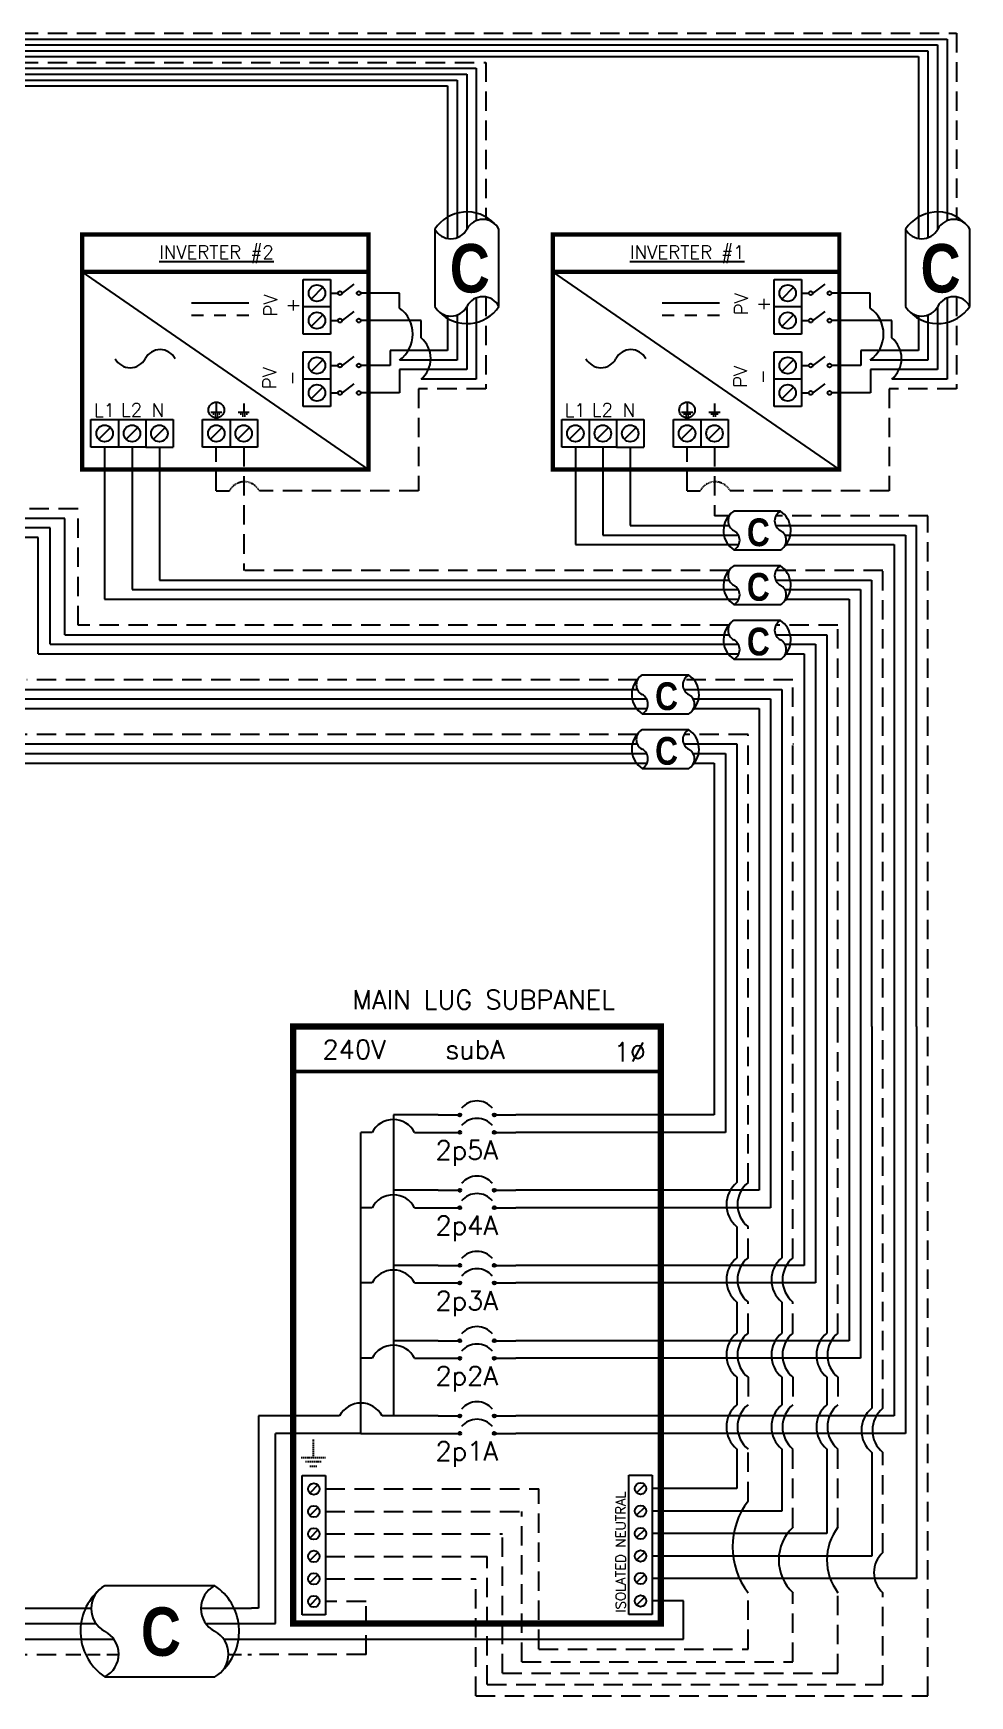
# Model space of a CAD drawing. Header units: feet. Extents: x 9848 to 10656, y 16038 to 16580.
# Drawn here: x 10474.3 to 10655.5, y 16238.1 to 16559.8 of the extents above; entities that cross this region are included whole.
import ezdxf

# ---------------------------------------------------------------- set-up
doc = ezdxf.new("R2010")
doc.units = ezdxf.units.FT
doc.header["$MEASUREMENT"] = 0
doc.linetypes.add('HIDDEN', pattern=[0.375, 0.25, -0.125])
for name, color, linetype in [('ONE LINE BLOCKS', 7, 'Continuous'), ('TABLES', 7, 'Continuous'), ('TEXT', 7, 'Continuous'), ('Z - TITLEBLOCK TXT', 7, 'Continuous')]:
    doc.layers.add(name, color=color, linetype=linetype)
doc.styles.add('ONE LINE TXT', font='techb___.ttf')
doc.styles.get("Standard").update_dxf_attribs({"font": 'simplex.shx'})

# ---------------------------------------------------------------- blocks, each defined once
blk = doc.blocks.new('5inverterSub')
at = {"layer": 'ONE LINE BLOCKS', "linetype": 'Continuous'}
h = blk.add_hatch(color=1, dxfattribs=at)
h.dxf.hatch_style = 1
edge = h.paths.add_edge_path()
edge.add_arc((40.28, 104.41), 0.291, 0, 360)
h = blk.add_hatch(color=1, dxfattribs=at)
h.dxf.hatch_style = 1
edge = h.paths.add_edge_path()
edge.add_arc((46.96, 104.41), 0.291, 0, 360)
h = blk.add_hatch(color=1, dxfattribs=at)
h.dxf.hatch_style = 1
edge = h.paths.add_edge_path()
edge.add_arc((40.28, 101.03), 0.291, 0, 360)
h = blk.add_hatch(color=1, dxfattribs=at)
h.dxf.hatch_style = 1
edge = h.paths.add_edge_path()
edge.add_arc((46.96, 101.03), 0.291, 0, 360)
h = blk.add_hatch(color=1, dxfattribs=at)
h.dxf.hatch_style = 1
edge = h.paths.add_edge_path()
edge.add_arc((40.28, 89.85), 0.291, 0, 360)
h = blk.add_hatch(color=1, dxfattribs=at)
h.dxf.hatch_style = 1
edge = h.paths.add_edge_path()
edge.add_arc((46.96, 89.85), 0.291, 0, 360)
h = blk.add_hatch(color=1, dxfattribs=at)
h.dxf.hatch_style = 1
edge = h.paths.add_edge_path()
edge.add_arc((40.28, 86.47), 0.291, 0, 360)
h = blk.add_hatch(color=1, dxfattribs=at)
h.dxf.hatch_style = 1
edge = h.paths.add_edge_path()
edge.add_arc((46.96, 86.47), 0.291, 0, 360)
h = blk.add_hatch(color=1, dxfattribs=at)
h.dxf.hatch_style = 1
edge = h.paths.add_edge_path()
edge.add_arc((40.28, 75.29), 0.291, 0, 360)
h = blk.add_hatch(color=1, dxfattribs=at)
h.dxf.hatch_style = 1
edge = h.paths.add_edge_path()
edge.add_arc((46.96, 75.29), 0.291, 0, 360)
h = blk.add_hatch(color=1, dxfattribs=at)
h.dxf.hatch_style = 1
edge = h.paths.add_edge_path()
edge.add_arc((40.28, 71.91), 0.291, 0, 360)
h = blk.add_hatch(color=1, dxfattribs=at)
h.dxf.hatch_style = 1
edge = h.paths.add_edge_path()
edge.add_arc((46.96, 71.91), 0.291, 0, 360)
h = blk.add_hatch(color=1, dxfattribs=at)
h.dxf.hatch_style = 1
edge = h.paths.add_edge_path()
edge.add_arc((40.28, 60.73), 0.291, 0, 360)
h = blk.add_hatch(color=1, dxfattribs=at)
h.dxf.hatch_style = 1
edge = h.paths.add_edge_path()
edge.add_arc((46.96, 60.73), 0.291, 0, 360)
h = blk.add_hatch(color=1, dxfattribs=at)
h.dxf.hatch_style = 1
edge = h.paths.add_edge_path()
edge.add_arc((40.28, 57.35), 0.291, 0, 360)
h = blk.add_hatch(color=1, dxfattribs=at)
h.dxf.hatch_style = 1
edge = h.paths.add_edge_path()
edge.add_arc((46.96, 57.35), 0.291, 0, 360)
h = blk.add_hatch(color=1, dxfattribs=at)
h.dxf.hatch_style = 1
edge = h.paths.add_edge_path()
edge.add_arc((40.28, 46.17), 0.291, 0, 360)
h = blk.add_hatch(color=1, dxfattribs=at)
h.dxf.hatch_style = 1
edge = h.paths.add_edge_path()
edge.add_arc((46.96, 46.17), 0.291, 0, 360)
h = blk.add_hatch(color=1, dxfattribs=at)
h.dxf.hatch_style = 1
edge = h.paths.add_edge_path()
edge.add_arc((40.28, 42.79), 0.291, 0, 360)
h = blk.add_hatch(color=1, dxfattribs=at)
h.dxf.hatch_style = 1
edge = h.paths.add_edge_path()
edge.add_arc((46.96, 42.79), 0.291, 0, 360)
at = {"color": 7, "linetype": 'Continuous'}
for p, q in [((89.54, 121.54), (89.54, 104.41)), ((98.24, 121.54), (98.24, 89.85)), ((106.94, 121.54), (106.94, 75.29)), ((115.64, 121.54), (115.64, 60.73)), ((124.34, 121.54), (124.34, 46.17)), ((36.09, 104.41), (27.43, 104.41)), ((27.43, 104.41), (27.43, 89.85)), ((89.54, 104.41), (51.15, 104.41)), ((36.09, 89.85), (27.43, 89.85)), ((27.43, 89.85), (27.43, 75.29)), ((98.24, 89.85), (51.15, 89.85)), ((36.09, 75.29), (27.43, 75.29)), ((27.43, 75.29), (27.43, 60.73)), ((106.94, 75.29), (51.15, 75.29)), ((36.09, 60.73), (27.43, 60.73)), ((27.43, 60.73), (27.43, 46.17)), ((115.64, 60.73), (51.15, 60.73)), ((17.02, 46.17), (1.34, 46.17)), ((1.34, 46.17), (1.34, 9)), ((36.09, 46.17), (25.26, 46.17)), ((124.34, 46.17), (51.15, 46.17)), ((1.34, 9), (0, 9))]:
    blk.add_line(p, q, dxfattribs=at)
at = {"color": 10, "linetype": 'Continuous'}
for p, q in [((91.71, 121.54), (91.71, 101.03)), ((100.41, 121.54), (100.41, 86.47)), ((109.11, 121.54), (109.11, 71.91)), ((117.81, 121.54), (117.81, 57.35)), ((126.51, 121.54), (126.51, 42.79)), ((21.14, 86.47), (21.14, 101.03)), ((23.31, 101.03), (21.14, 101.03)), ((31.55, 101.03), (36.09, 101.03)), ((91.71, 101.03), (51.15, 101.03)), ((21.14, 71.91), (21.14, 86.47)), ((23.31, 86.47), (21.14, 86.47)), ((31.55, 86.47), (36.09, 86.47)), ((100.41, 86.47), (51.15, 86.47)), ((21.14, 57.35), (21.14, 71.91)), ((23.31, 71.91), (21.14, 71.91)), ((31.55, 71.91), (36.09, 71.91)), ((109.11, 71.91), (51.15, 71.91)), ((21.14, 42.79), (21.14, 57.35)), ((23.31, 57.35), (21.14, 57.35)), ((31.55, 57.35), (36.09, 57.35)), ((117.81, 57.35), (51.15, 57.35)), ((21.14, 42.79), (4.63, 42.79)), ((4.63, 6), (4.63, 42.79)), ((21.14, 42.79), (36.09, 42.79)), ((126.51, 42.79), (51.15, 42.79)), ((0, 6), (4.63, 6))]:
    blk.add_line(p, q, dxfattribs=at)
at = {"color": 253, "linetype": 'Continuous'}
for p, q in [((93.89, 121.54), (93.89, 91.34)), ((102.59, 121.54), (102.59, 76.78)), ((111.29, 121.54), (111.29, 62.22)), ((119.99, 121.54), (119.99, 47.66)), ((128.69, 121.54), (128.69, 14.71)), ((93.89, 82.78), (93.89, 76.78)), ((93.89, 68.22), (93.89, 62.22)), ((102.59, 68.22), (102.59, 62.22)), ((93.89, 53.66), (93.89, 48.33)), ((102.59, 53.66), (102.59, 48.33)), ((111.29, 53.66), (111.29, 48.33)), ((93.89, 39.78), (93.89, 32.11)), ((102.59, 39.78), (102.59, 27.76)), ((111.29, 39.78), (111.29, 23.41)), ((119.99, 39.1), (119.99, 19.06)), ((93.89, 32.11), (77.54, 32.11)), ((102.59, 27.76), (77.54, 27.76)), ((111.29, 23.41), (77.54, 23.41)), ((119.99, 19.06), (77.54, 19.06)), ((128.69, 14.71), (77.54, 14.71)), ((83.55, 10.36), (77.54, 10.36)), ((83.55, 3), (83.55, 10.36)), ((0, 3), (83.55, 3))]:
    blk.add_line(p, q, dxfattribs=at)
at = {"color": 10, "linetype": 'Continuous'}
for centre in [(27.43, 98.87), (27.43, 84.31), (27.43, 69.75), (27.43, 55.19)]:
    blk.add_arc(centre, 4.65, 27.6639, 152.3361, dxfattribs=at)
at = {"color": 253, "linetype": 'Continuous'}
for centre in [(97.46, 87.06), (97.46, 72.5), (106.16, 72.5), (97.46, 57.94), (106.16, 57.94), (114.87, 57.94), (97.46, 44.05), (106.16, 44.05), (114.87, 44.05), (123.57, 43.38)]:
    blk.add_arc(centre, 5.58, 129.9215, 230.0785, dxfattribs=at)
at = {"color": 7, "linetype": 'Continuous'}
blk.add_arc((21.14, 44.01), 4.65, 27.6639, 152.3361, dxfattribs=at)
at = {"layer": 'ONE LINE BLOCKS', "lineweight": 50}
blk.add_line((8.04, 112.83), (79.2, 112.83), dxfattribs=at)
at = {"layer": 'ONE LINE BLOCKS', "lineweight": 50, "const_width": 1.19}
blk.add_lwpolyline([(8.04, 6.01), (8.04, 121.54), (79.2, 121.54), (79.2, 6.01)], close=True, dxfattribs=at)
at = {"layer": 'TEXT', "color": 92, "linetype": 'HIDDEN', "ltscale": 15}
for p, q in [((96.06, 91.34), (96.06, 121.54)), ((104.76, 76.78), (104.76, 121.54)), ((113.46, 62.22), (113.46, 121.54)), ((122.16, 47.66), (122.16, 121.54)), ((130.86, -7.98), (130.86, 121.54)), ((96.06, 76.78), (96.06, 82.78)), ((96.06, 62.22), (96.06, 68.22)), ((104.76, 62.22), (104.76, 68.22)), ((96.06, 53.66), (96.06, 48.33)), ((104.76, 53.66), (104.76, 48.33)), ((113.46, 53.66), (113.46, 48.33)), ((96.06, 29.7), (96.06, 39.78)), ((104.76, 24.66), (104.76, 39.78)), ((113.46, 24.66), (113.46, 39.78)), ((122.16, 19.74), (122.16, 39.1)), ((14.31, 32.04), (55.57, 32.04)), ((55.57, 1.07), (55.57, 32.04)), ((14.31, 27.69), (52.3, 27.69)), ((52.3, -1.41), (52.3, 27.69)), ((14.31, 23.34), (48.52, 23.34)), ((48.52, -3.61), (48.52, 23.34)), ((14.31, 18.99), (45.6, 18.99)), ((45.6, -5.79), (45.6, 18.99)), ((14.31, 14.64), (43.39, 14.64)), ((43.39, -7.98), (43.39, 14.64)), ((22.14, 10.28), (14.31, 10.28)), ((22.14, 0), (22.14, 10.28)), ((96.06, 1.07), (96.06, 11.97)), ((104.76, -1.41), (104.76, 11.97)), ((113.46, -3.61), (113.46, 11.97)), ((122.16, -5.79), (122.16, 11.97)), ((22.14, 0), (0, 0)), ((55.57, 1.07), (96.06, 1.07)), ((52.3, -1.41), (104.76, -1.41)), ((45.6, -5.79), (122.16, -5.79)), ((48.52, -3.61), (113.46, -3.61)), ((43.39, -7.98), (130.86, -7.98))]:
    blk.add_line(p, q, dxfattribs=at)
at = {"layer": 'TEXT', "color": 92, "linetype": 'HIDDEN', "flags": 128}
for points in [[(11.94, 41.63), (11.94, 38.13)], [(9.6, 38.13), (14.28, 38.13)], [(13.47, 37.26), (10.41, 37.26)], [(12.65, 36.39), (11.22, 36.39)]]:
    blk.add_lwpolyline(points, dxfattribs=at)
at = {"layer": 'TEXT', "color": 92, "linetype": 'Continuous', "ltscale": 4}
for centre, radius, start, end in [((99.53, 87.06), 5.51, 129.059, 230.941), ((99.53, 72.5), 5.51, 129.059, 230.941), ((108.23, 72.5), 5.51, 129.059, 230.941), ((99.53, 57.94), 5.51, 129.059, 230.941), ((108.23, 57.94), 5.51, 129.059, 230.941), ((116.93, 57.94), 5.51, 129.059, 230.941), ((99.53, 44.05), 5.51, 129.059, 230.941), ((108.23, 44.05), 5.51, 129.059, 230.941), ((116.93, 44.05), 5.51, 129.059, 230.941), ((125.63, 43.38), 5.51, 129.059, 230.941), ((107.74, 20.83), 14.66, 142.7873, 217.2127), ((110.66, 18.31), 8.66, 132.8846, 227.1154), ((121.72, 18.31), 10.41, 142.4478, 217.5522), ((125.61, 15.85), 5.2, 131.5882, 228.4118)]:
    blk.add_arc(centre, radius, start, end, dxfattribs=at)
at = {"layer": 'Z - TITLEBLOCK TXT', "color": 1, "linetype": 'Continuous'}
for p, q in [((9.77, 7.69), (9.77, 34.63)), ((9.77, 34.63), (14.31, 34.63)), ((14.31, 34.63), (14.31, 7.69)), ((73, 7.76), (73, 34.71)), ((73, 34.71), (77.54, 34.71)), ((77.54, 34.71), (77.54, 7.76)), ((14.31, 7.69), (9.77, 7.69)), ((77.54, 7.76), (73, 7.76))]:
    blk.add_line(p, q, dxfattribs=at)
at = {"layer": 'Z - TITLEBLOCK TXT', "color": 4, "linetype": 'Continuous'}
for p, q in [((12.83, 32.82), (11.25, 31.25)), ((76.06, 32.9), (74.49, 31.32)), ((12.83, 28.47), (11.25, 26.9)), ((76.06, 28.54), (74.49, 26.97)), ((12.83, 24.12), (11.25, 22.55)), ((76.06, 24.19), (74.49, 22.62)), ((12.83, 19.77), (11.25, 18.2)), ((76.06, 19.84), (74.49, 18.27)), ((12.83, 15.42), (11.25, 13.85)), ((76.06, 15.49), (74.49, 13.92)), ((12.83, 11.07), (11.25, 9.5)), ((76.06, 11.14), (74.49, 9.57))]:
    blk.add_line(p, q, dxfattribs=at)
at = {"layer": 'Z - TITLEBLOCK TXT', "color": 1, "linetype": 'Continuous', "flags": 128}
for points in [[(36.09, 104.41), (40.28, 104.41)], [(36.09, 104.41), (40.28, 104.41)], [(46.96, 104.41), (51.15, 104.41)], [(36.09, 101.03), (40.28, 101.03)], [(36.09, 101.03), (40.28, 101.03)], [(46.96, 101.03), (51.15, 101.03)], [(36.09, 89.85), (40.28, 89.85)], [(36.09, 89.85), (40.28, 89.85)], [(46.96, 89.85), (51.15, 89.85)], [(36.09, 86.47), (40.28, 86.47)], [(36.09, 86.47), (40.28, 86.47)], [(46.96, 86.47), (51.15, 86.47)], [(36.09, 75.29), (40.28, 75.29)], [(36.09, 75.29), (40.28, 75.29)], [(46.96, 75.29), (51.15, 75.29)], [(36.09, 71.91), (40.28, 71.91)], [(36.09, 71.91), (40.28, 71.91)], [(46.96, 71.91), (51.15, 71.91)], [(36.09, 60.73), (40.28, 60.73)], [(36.09, 60.73), (40.28, 60.73)], [(46.96, 60.73), (51.15, 60.73)], [(36.09, 57.35), (40.28, 57.35)], [(36.09, 57.35), (40.28, 57.35)], [(46.96, 57.35), (51.15, 57.35)], [(36.09, 46.17), (40.28, 46.17)], [(36.09, 46.17), (40.28, 46.17)], [(46.96, 46.17), (51.15, 46.17)], [(36.09, 42.79), (40.28, 42.79)], [(36.09, 42.79), (40.28, 42.79)], [(46.96, 42.79), (51.15, 42.79)]]:
    blk.add_lwpolyline(points, dxfattribs=at)
at = {"layer": 'Z - TITLEBLOCK TXT', "color": 1, "linetype": 'Continuous'}
for centre in [(40.28, 104.41), (46.96, 104.41), (40.28, 101.03), (46.96, 101.03), (40.28, 89.85), (46.96, 89.85), (40.28, 86.47), (46.96, 86.47), (40.28, 75.29), (46.96, 75.29), (40.28, 71.91), (46.96, 71.91), (40.28, 60.73), (46.96, 60.73), (40.28, 57.35), (46.96, 57.35), (40.28, 46.17), (46.96, 46.17), (40.28, 42.79), (46.96, 42.79)]:
    blk.add_circle(centre, 0.291, dxfattribs=at)
at = {"layer": 'Z - TITLEBLOCK TXT', "color": 4, "linetype": 'Continuous'}
for centre in [(12.04, 32.04), (75.27, 32.11), (12.04, 27.69), (75.27, 27.76), (12.04, 23.34), (75.27, 23.41), (12.04, 18.99), (75.27, 19.06), (12.04, 14.64), (75.27, 14.71), (12.04, 10.28), (75.27, 10.36)]:
    blk.add_circle(centre, 1.11, dxfattribs=at)
at = {"layer": 'Z - TITLEBLOCK TXT', "color": 1, "linetype": 'Continuous'}
for centre in [(43.62, 103.21), (43.62, 99.83), (43.62, 88.65), (43.62, 85.27), (43.62, 74.09), (43.62, 70.71), (43.62, 59.53), (43.62, 56.15), (43.62, 44.97), (43.62, 41.59)]:
    blk.add_arc(centre, 3.93, 40.3392, 139.6608, dxfattribs=at)
at = {"layer": 'TABLES', "color": 1, "linetype": 'Continuous'}
for s, p in [('2p5A', (35.59, 95.79)), ('2p4A', (35.59, 81.23)), ('2p3A', (35.59, 66.67)), ('2p2A', (35.59, 52.11)), ('2p1A', (35.59, 37.55))]:
    blk.add_text(s, height=3.658, dxfattribs=at).set_placement(p)
at = {"layer": 'TABLES', "color": 4, "linetype": 'Continuous'}
blk.add_text('ISOLATED NEUTRAL', height=1.8743, rotation=90, dxfattribs=at).set_placement((72.35, 8.12))
at = {"layer": 'TEXT', "color": 1, "attachment_point": 5}
for s, width, gutter_width, insert, char_height in [('MAIN LUG SUBPANEL ', 62.3984, 7.17, (44.9, 126.71), 3.6576), ('240V', 0.1481, 0.75, (19.83, 117.09), 3.658), ('subA', 0.1481, 0.75, (43.21, 117.09), 3.658), ('1∅', 0.1481, 0.75, (73.19, 116.58), 3.658)]:
    blk.add_mtext_dynamic_manual_height_columns(s, width=width, gutter_width=gutter_width, heights=[0], dxfattribs=dict(at, insert=insert, char_height=char_height))
blk = doc.blocks.new('*U13')
at = {"color": 7, "linetype": 'Continuous'}
for p, q in [((-7.14, 13.31), (-28.39, 13.31)), ((-28.39, -4.31), (-7.14, -4.31))]:
    blk.add_line(p, q, dxfattribs=at)
at = {"color": 7}
for p, q in [((-35.53, 9), (-31.05, 9)), ((-9.81, 9), (0, 9))]:
    blk.add_line(p, q, dxfattribs=at)
at = {"color": 10}
for p, q in [((-35.53, 6), (-30.11, 6)), ((-8.87, 6), (0, 6))]:
    blk.add_line(p, q, dxfattribs=at)
at = {"color": 253}
for p, q in [((-35.53, 3), (-26.66, 3)), ((-5.41, 3), (0, 3))]:
    blk.add_line(p, q, dxfattribs=at)
at = {"color": 92, "linetype": 'HIDDEN', "ltscale": 10}
for p, q in [((-4.48, 0), (0, 0)), ((-35.53, 0), (-25.72, 0))]:
    blk.add_line(p, q, dxfattribs=at)
at = {"linetype": 'Continuous'}
for centre, start, end in [((-26.08, 8.91), 117.6639, 242.3361), ((-4.83, 8.91), 117.6639, 242.3361), ((-30.7, 0.09), 297.6639, 62.3361), ((-9.45, 0.09), 297.6639, 62.3361)]:
    blk.add_arc(centre, 4.98, start, end, dxfattribs=at)
at = {"color": 7, "linetype": 'Continuous'}
for centre, start, end in [((-12.99, 4.5), 313.9732, 56.4265), ((-22.54, 4.5), 133.9732, 236.4265)]:
    blk.add_arc(centre, 10.58, start, end, dxfattribs=at)
blk = doc.blocks.new('*U29')
at = {"color": 7}
blk.add_line((-79.14, 9), (0, 9), dxfattribs=at)
at = {"color": 10}
blk.add_line((-79.14, 6), (0, 6), dxfattribs=at)
at = {"color": 253}
blk.add_line((-79.14, 3), (0, 3), dxfattribs=at)
at = {"color": 92, "linetype": 'HIDDEN', "ltscale": 15}
blk.add_line((-79.14, 0), (0, 0), dxfattribs=at)

msp = doc.modelspace()

# ---------------------------------------------------------------- linework, layer by layer
at = {"color": 92, "linetype": 'HIDDEN', "ltscale": 15}
for p, q in [((10263.36, 16559.84), (10652.97, 16559.84)), ((10652.97, 16559.84), (10652.97, 16523.77)), ((10263.36, 16554.18), (10561.87, 16554.18)), ((10561.87, 16554.18), (10561.87, 16523.77)), ((10561.87, 16508.82), (10561.87, 16491.05)), ((10652.97, 16508.82), (10652.97, 16491.05)), ((10561.87, 16491.05), (10548.85, 16491.05)), ((10548.85, 16491.05), (10548.85, 16471.28)), ((10652.97, 16491.05), (10639.95, 16491.05)), ((10639.95, 16491.05), (10639.95, 16471.28)), ((10509.73, 16471.28), (10509.73, 16479.75)), ((10515.03, 16479.75), (10515.03, 16455.87)), ((10600.83, 16471.28), (10600.83, 16479.75)), ((10606.13, 16479.75), (10606.13, 16466.45)), ((10509.73, 16471.28), (10512.26, 16471.28)), ((10548.85, 16471.28), (10518.06, 16471.28)), ((10600.83, 16471.28), (10603.36, 16471.28)), ((10639.95, 16471.28), (10609.16, 16471.28)), ((10482.97, 16467.81), (10423.93, 16467.81)), ((10482.97, 16445.3), (10482.97, 16467.81)), ((10608.99, 16466.45), (10606.13, 16466.45)), ((10647.42, 16466.45), (10618.01, 16466.45)), ((10647.42, 16367.62), (10647.42, 16466.45)), ((10608.99, 16455.87), (10515.03, 16455.87)), ((10638.72, 16455.87), (10618.01, 16455.87)), ((10638.72, 16367.62), (10638.72, 16455.87)), ((10608.99, 16445.3), (10482.97, 16445.3)), ((10630.02, 16445.3), (10618.01, 16445.3)), ((10630.02, 16367.62), (10630.02, 16445.3)), ((10591.23, 16434.72), (10473.06, 16434.72)), ((10621.32, 16434.72), (10600.25, 16434.72)), ((10621.32, 16367.62), (10621.32, 16434.72)), ((10591.23, 16424.15), (10463.34, 16424.15)), ((10612.62, 16424.15), (10600.25, 16424.15)), ((10612.62, 16367.62), (10612.62, 16424.15))]:
    msp.add_line(p, q, dxfattribs=at)
at = {"color": 7, "linetype": 'Continuous'}
for p, q in [((10263.36, 16558.71), (10651.13, 16558.71)), ((10263.36, 16556.45), (10647.44, 16556.44)), ((10647.44, 16556.44), (10647.44, 16520.28)), ((10651.13, 16558.71), (10651.13, 16523.57)), ((10263.36, 16553.05), (10560.03, 16553.05)), ((10560.03, 16553.05), (10560.03, 16523.57)), ((10263.36, 16550.79), (10556.34, 16550.79)), ((10556.34, 16550.79), (10556.34, 16520.28)), ((10552.02, 16521.94), (10552.02, 16506.99)), ((10564.43, 16506.99), (10564.43, 16521.94)), ((10643.12, 16521.94), (10643.12, 16506.99)), ((10655.53, 16506.99), (10655.53, 16521.94)), ((10539.19, 16475.41), (10483.74, 16513.68)), ((10630.29, 16475.41), (10574.84, 16513.68)), ((10545.16, 16509.54), (10537.68, 16509.54)), ((10545.16, 16506.65), (10545.16, 16509.54)), ((10560.03, 16508.61), (10560.03, 16492.89)), ((10636.26, 16509.54), (10628.78, 16509.54)), ((10636.26, 16506.65), (10636.26, 16509.54)), ((10651.13, 16508.61), (10651.13, 16492.89)), ((10515.99, 16507.62), (10504.9, 16507.62)), ((10507.22, 16505.22), (10504.9, 16505.22)), ((10511.6, 16505.22), (10509.29, 16505.22)), ((10515.99, 16505.22), (10513.67, 16505.22)), ((10556.34, 16505.33), (10556.34, 16496.58)), ((10607.09, 16507.62), (10596, 16507.62)), ((10598.32, 16505.22), (10596, 16505.22)), ((10602.7, 16505.22), (10600.39, 16505.22)), ((10607.09, 16505.22), (10604.77, 16505.22)), ((10647.44, 16505.33), (10647.44, 16496.58)), ((10549.35, 16504.24), (10537.68, 16504.24)), ((10549.35, 16500.92), (10549.35, 16504.24)), ((10640.45, 16504.24), (10628.78, 16504.24)), ((10640.45, 16500.92), (10640.45, 16504.24)), ((10556.34, 16496.58), (10545.16, 16496.58)), ((10647.44, 16496.58), (10636.26, 16496.58)), ((10560.03, 16492.89), (10549.35, 16492.89)), ((10651.13, 16492.89), (10640.45, 16492.89)), ((10488.12, 16479.75), (10488.12, 16450.32)), ((10579.22, 16479.75), (10579.22, 16460.89)), ((10618.9, 16467.34), (10609.88, 16467.34)), ((10475.28, 16462.26), (10397.02, 16462.26)), ((10475.28, 16439.74), (10475.28, 16462.26)), ((10579.22, 16460.89), (10610.84, 16460.89)), ((10609.88, 16459.86), (10618.9, 16459.86)), ((10619.86, 16460.89), (10640.89, 16460.89)), ((10640.89, 16460.89), (10640.89, 16367.62)), ((10618.9, 16456.76), (10609.88, 16456.76)), ((10488.12, 16450.32), (10610.84, 16450.32)), ((10619.86, 16450.32), (10632.19, 16450.32)), ((10632.19, 16450.32), (10632.19, 16367.62)), ((10609.88, 16449.28), (10618.9, 16449.28)), ((10618.9, 16446.19), (10609.88, 16446.19)), ((10475.28, 16439.74), (10610.84, 16439.74)), ((10609.88, 16438.71), (10618.9, 16438.71)), ((10619.86, 16439.74), (10623.49, 16439.74)), ((10623.49, 16439.74), (10623.49, 16367.62)), ((10601.14, 16435.61), (10592.12, 16435.61)), ((10465.37, 16429.17), (10593.08, 16429.17)), ((10592.12, 16428.13), (10601.14, 16428.13)), ((10602.1, 16429.17), (10614.79, 16429.17)), ((10614.79, 16429.17), (10614.79, 16367.62)), ((10601.14, 16425.04), (10592.12, 16425.04)), ((10455.65, 16418.59), (10593.08, 16418.59)), ((10602.1, 16418.59), (10606.09, 16418.59)), ((10606.09, 16418.59), (10606.09, 16367.62)), ((10592.12, 16417.56), (10601.14, 16417.56))]:
    msp.add_line(p, q, dxfattribs=at)
at = {"color": 253, "linetype": 'Continuous'}
for p, q in [((10263.36, 16557.58), (10649.28, 16557.58)), ((10649.28, 16557.58), (10649.28, 16521.87)), ((10263.36, 16555.31), (10645.59, 16555.31)), ((10645.59, 16555.31), (10645.59, 16520.12)), ((10263.36, 16551.92), (10558.18, 16551.92)), ((10263.36, 16549.65), (10554.49, 16549.65)), ((10554.49, 16549.65), (10554.49, 16520.12)), ((10558.18, 16551.92), (10558.18, 16521.87)), ((10554.49, 16505.17), (10554.49, 16498.43)), ((10558.18, 16506.91), (10558.18, 16494.74)), ((10645.59, 16505.17), (10645.59, 16498.43)), ((10649.28, 16506.91), (10649.28, 16494.74)), ((10554.49, 16498.43), (10543.35, 16498.43)), ((10543.35, 16498.43), (10543.35, 16495.54)), ((10645.59, 16498.43), (10634.45, 16498.43)), ((10634.45, 16498.43), (10634.45, 16495.54)), ((10543.35, 16495.54), (10537.68, 16495.54)), ((10634.45, 16495.54), (10628.78, 16495.54)), ((10558.18, 16494.74), (10545.19, 16494.74)), ((10545.19, 16494.74), (10545.19, 16490.24)), ((10649.28, 16494.74), (10636.29, 16494.74)), ((10636.29, 16494.74), (10636.29, 16490.24)), ((10545.19, 16490.24), (10537.68, 16490.24)), ((10636.29, 16490.24), (10628.78, 16490.24)), ((10498.72, 16479.75), (10498.72, 16454.02)), ((10589.82, 16479.75), (10589.82, 16464.6)), ((10480.41, 16465.96), (10407.62, 16465.96)), ((10480.41, 16443.45), (10480.41, 16465.96)), ((10589.82, 16464.6), (10608.94, 16464.6)), ((10617.95, 16464.6), (10645.25, 16464.6)), ((10645.25, 16367.62), (10645.25, 16464.6)), ((10498.72, 16454.02), (10608.94, 16454.02)), ((10617.95, 16454.02), (10636.54, 16454.02)), ((10636.54, 16454.02), (10636.54, 16367.62)), ((10480.41, 16443.45), (10608.94, 16443.45)), ((10617.95, 16443.45), (10627.84, 16443.45)), ((10627.84, 16443.45), (10627.84, 16367.62)), ((10470.5, 16432.87), (10591.18, 16432.87)), ((10600.2, 16432.87), (10619.14, 16432.87)), ((10619.14, 16432.87), (10619.14, 16367.62)), ((10460.78, 16422.3), (10591.18, 16422.3)), ((10600.2, 16422.3), (10610.44, 16422.3)), ((10610.44, 16422.3), (10610.44, 16367.62)), ((10621.32, 16422.3), (10621.39, 16422.3))]:
    msp.add_line(p, q, dxfattribs=at)
at = {"color": 1, "linetype": 'Continuous'}
for p, q in [((10526.55, 16501.59), (10526.55, 16512.19)), ((10526.55, 16512.19), (10531.85, 16512.19)), ((10526.55, 16501.59), (10526.55, 16512.19)), ((10531.85, 16512.19), (10531.85, 16501.59)), ((10531.85, 16512.19), (10531.85, 16506.89)), ((10536.37, 16511.27), (10534.08, 16509.56)), ((10617.65, 16501.59), (10617.65, 16512.19)), ((10617.65, 16512.19), (10622.95, 16512.19)), ((10617.65, 16501.59), (10617.65, 16512.19)), ((10622.95, 16512.19), (10622.95, 16501.59)), ((10622.95, 16512.19), (10622.95, 16506.89)), ((10627.47, 16511.27), (10625.18, 16509.56)), ((10531.85, 16509.54), (10533.28, 16509.54)), ((10622.95, 16509.54), (10624.38, 16509.54)), ((10531.85, 16506.89), (10526.55, 16506.89)), ((10536.37, 16505.97), (10534.08, 16504.25)), ((10622.95, 16506.89), (10617.65, 16506.89)), ((10627.47, 16505.97), (10625.18, 16504.25)), ((10531.85, 16501.59), (10526.55, 16501.59)), ((10531.85, 16504.24), (10533.28, 16504.24)), ((10622.95, 16501.59), (10617.65, 16501.59)), ((10622.95, 16504.24), (10624.38, 16504.24)), ((10526.55, 16487.58), (10526.55, 16498.19)), ((10526.55, 16498.19), (10531.85, 16498.19)), ((10531.85, 16498.19), (10531.85, 16492.89)), ((10617.65, 16487.58), (10617.65, 16498.19)), ((10617.65, 16498.19), (10622.95, 16498.19)), ((10622.95, 16498.19), (10622.95, 16492.89)), ((10531.85, 16495.54), (10533.28, 16495.54)), ((10536.37, 16497.27), (10534.08, 16495.55)), ((10622.95, 16495.54), (10624.38, 16495.54)), ((10627.47, 16497.27), (10625.18, 16495.55)), ((10531.85, 16492.89), (10526.55, 16492.89)), ((10531.85, 16492.89), (10531.85, 16487.58)), ((10536.37, 16491.97), (10534.08, 16490.25)), ((10622.95, 16492.89), (10617.65, 16492.89)), ((10622.95, 16492.89), (10622.95, 16487.58)), ((10627.47, 16491.97), (10625.18, 16490.25)), ((10531.85, 16490.24), (10533.28, 16490.24)), ((10622.95, 16490.24), (10624.38, 16490.24)), ((10531.85, 16487.58), (10526.55, 16487.58)), ((10622.95, 16487.58), (10617.65, 16487.58)), ((10485.47, 16485.06), (10496.07, 16485.06)), ((10485.47, 16479.75), (10485.47, 16485.06)), ((10485.47, 16485.06), (10490.77, 16485.06)), ((10490.77, 16485.06), (10490.77, 16479.75)), ((10496.07, 16485.06), (10496.07, 16479.75)), ((10496.07, 16485.06), (10501.37, 16485.06)), ((10501.37, 16485.06), (10501.37, 16479.75)), ((10507.08, 16485.06), (10517.68, 16485.06)), ((10507.08, 16479.75), (10507.08, 16485.06)), ((10507.08, 16485.06), (10512.38, 16485.06)), ((10512.38, 16485.06), (10512.38, 16479.75)), ((10517.68, 16485.06), (10517.68, 16479.75)), ((10576.57, 16485.06), (10587.17, 16485.06)), ((10576.57, 16479.75), (10576.57, 16485.06)), ((10576.57, 16485.06), (10581.87, 16485.06)), ((10581.87, 16485.06), (10581.87, 16479.75)), ((10587.17, 16485.06), (10587.17, 16479.75)), ((10587.17, 16485.06), (10592.47, 16485.06)), ((10592.47, 16485.06), (10592.47, 16479.75)), ((10598.18, 16485.06), (10608.78, 16485.06)), ((10598.18, 16479.75), (10598.18, 16485.06)), ((10598.18, 16485.06), (10603.48, 16485.06)), ((10603.48, 16485.06), (10603.48, 16479.75)), ((10608.78, 16485.06), (10608.78, 16479.75)), ((10496.07, 16479.75), (10485.47, 16479.75)), ((10496.07, 16479.75), (10501.37, 16479.75)), ((10517.68, 16479.75), (10507.08, 16479.75)), ((10587.17, 16479.75), (10576.57, 16479.75)), ((10587.17, 16479.75), (10592.47, 16479.75)), ((10608.78, 16479.75), (10598.18, 16479.75))]:
    msp.add_line(p, q, dxfattribs=at)
at = {"color": 4, "linetype": 'Continuous'}
for p, q in [((10530.33, 16510.67), (10528.07, 16508.41)), ((10621.43, 16510.67), (10619.17, 16508.41)), ((10530.33, 16505.37), (10528.07, 16503.11)), ((10621.43, 16505.37), (10619.17, 16503.11)), ((10530.33, 16496.67), (10528.07, 16494.41)), ((10621.43, 16496.67), (10619.17, 16494.41)), ((10530.33, 16491.37), (10528.07, 16489.1)), ((10621.43, 16491.37), (10619.17, 16489.1)), ((10489.25, 16483.54), (10486.99, 16481.27)), ((10494.55, 16483.54), (10492.29, 16481.27)), ((10499.85, 16483.54), (10497.59, 16481.27)), ((10510.86, 16483.54), (10508.6, 16481.27)), ((10516.16, 16483.54), (10513.9, 16481.27)), ((10580.35, 16483.54), (10578.09, 16481.27)), ((10585.65, 16483.54), (10583.39, 16481.27)), ((10590.95, 16483.54), (10588.69, 16481.27)), ((10601.96, 16483.54), (10599.7, 16481.27)), ((10607.26, 16483.54), (10605, 16481.27))]:
    msp.add_line(p, q, dxfattribs=at)
at = {"color": 10, "linetype": 'Continuous'}
for p, q in [((10493.42, 16479.75), (10493.42, 16452.17)), ((10584.52, 16479.75), (10584.52, 16462.74)), ((10477.55, 16464.11), (10402.32, 16464.11)), ((10477.55, 16441.59), (10477.55, 16464.11)), ((10584.52, 16462.74), (10610.75, 16462.74)), ((10619.77, 16462.74), (10643.07, 16462.74)), ((10643.07, 16462.74), (10643.07, 16367.62)), ((10493.42, 16452.17), (10610.75, 16452.17)), ((10619.77, 16452.17), (10634.37, 16452.17)), ((10634.37, 16452.17), (10634.37, 16367.62)), ((10477.55, 16441.59), (10610.75, 16441.59)), ((10619.77, 16441.59), (10625.67, 16441.59)), ((10625.67, 16441.59), (10625.67, 16367.62)), ((10467.64, 16431.02), (10592.99, 16431.02)), ((10602.01, 16431.02), (10616.97, 16431.02)), ((10616.97, 16431.02), (10616.97, 16367.62)), ((10457.92, 16420.44), (10592.99, 16420.44)), ((10602.01, 16420.44), (10608.27, 16420.44)), ((10608.27, 16420.44), (10608.27, 16367.62))]:
    msp.add_line(p, q, dxfattribs=at)
at = {"lineweight": 50, "const_width": 0.834}
for points in [[(10483.74, 16475.41), (10483.74, 16520.92), (10539.19, 16520.92), (10539.19, 16475.41)], [(10483.74, 16513.68), (10483.74, 16520.92), (10539.19, 16520.92), (10539.19, 16513.68)], [(10574.84, 16475.41), (10574.84, 16520.92), (10630.29, 16520.92), (10630.29, 16475.41)], [(10574.84, 16513.68), (10574.84, 16520.92), (10630.29, 16520.92), (10630.29, 16513.68)]]:
    msp.add_lwpolyline(points, close=True, dxfattribs=at)
at = {"color": 92, "linetype": 'Continuous', "flags": 128}
for points in [[(10508.65, 16486.54), (10510.81, 16486.54)], [(10509.73, 16488.16), (10509.73, 16486.54)], [(10513.95, 16486.54), (10516.11, 16486.54)], [(10515.03, 16488.16), (10515.03, 16486.54)], [(10599.75, 16486.54), (10601.91, 16486.54)], [(10601.54, 16486.14), (10600.12, 16486.14)], [(10600.83, 16488.16), (10600.83, 16486.54)], [(10605.05, 16486.54), (10607.21, 16486.54)], [(10606.84, 16486.14), (10605.43, 16486.14)], [(10606.13, 16488.16), (10606.13, 16486.54)]]:
    msp.add_lwpolyline(points, dxfattribs=at)
at = {"color": 92, "linetype": 'HIDDEN', "flags": 128}
for points in [[(10510.44, 16486.14), (10509.02, 16486.14)], [(10510.06, 16485.74), (10509.4, 16485.74)], [(10515.74, 16486.14), (10514.33, 16486.14)], [(10515.36, 16485.74), (10514.7, 16485.74)], [(10601.16, 16485.74), (10600.5, 16485.74)], [(10606.46, 16485.74), (10605.8, 16485.74)]]:
    msp.add_lwpolyline(points, dxfattribs=at)
at = {"color": 4, "linetype": 'Continuous'}
for centre in [(10529.2, 16509.54), (10620.3, 16509.54), (10529.2, 16504.24), (10620.3, 16504.24), (10529.2, 16495.54), (10620.3, 16495.54), (10529.2, 16490.24), (10620.3, 16490.24), (10488.12, 16482.4), (10493.42, 16482.4), (10498.72, 16482.4), (10509.73, 16482.4), (10515.03, 16482.4), (10579.22, 16482.4), (10584.52, 16482.4), (10589.82, 16482.4), (10600.83, 16482.4), (10606.13, 16482.4)]:
    msp.add_circle(centre, 1.6, dxfattribs=at)
at = {"color": 1, "linetype": 'Continuous'}
for centre in [(10533.66, 16509.54), (10537.3, 16509.54), (10624.76, 16509.54), (10628.4, 16509.54), (10533.66, 16504.24), (10537.3, 16504.24), (10624.76, 16504.24), (10628.4, 16504.24), (10533.66, 16495.54), (10537.3, 16495.54), (10624.76, 16495.54), (10628.4, 16495.54), (10533.66, 16490.24), (10537.3, 16490.24), (10624.76, 16490.24), (10628.4, 16490.24)]:
    msp.add_circle(centre, 0.381, dxfattribs=at)
at = {"color": 92, "linetype": 'Continuous'}
for centre in [(10509.73, 16486.93), (10600.83, 16486.93)]:
    msp.add_circle(centre, 1.52, dxfattribs=at)
at = {"color": 7, "linetype": 'Continuous'}
for centre, radius, start, end in [((10558.22, 16517.82), 7.45, 43.9732, 146.4265), ((10649.32, 16517.82), 7.45, 43.9732, 146.4265), ((10558.22, 16511.1), 7.45, 223.9732, 326.4265), ((10649.32, 16511.1), 7.45, 223.9732, 326.4265), ((10612.36, 16463.6), 4.49, 133.9732, 236.4265), ((10616.41, 16463.6), 4.49, 313.9732, 56.4265), ((10616.41, 16453.02), 4.49, 313.9732, 56.4265), ((10612.36, 16453.02), 4.49, 133.9732, 236.4265), ((10612.36, 16442.45), 4.49, 133.9732, 236.4265), ((10616.41, 16442.45), 4.49, 313.9732, 56.4265), ((10594.61, 16431.87), 4.49, 133.9732, 236.4265), ((10598.66, 16431.87), 4.49, 313.9732, 56.4265), ((10594.61, 16421.3), 4.49, 133.9732, 236.4265), ((10598.66, 16421.3), 4.49, 313.9732, 56.4265)]:
    msp.add_arc(centre, radius, start, end, dxfattribs=at)
at = {"linetype": 'Continuous'}
for centre, radius, start, end in [((10555.12, 16523.56), 3.5, 207.6639, 332.3361), ((10561.32, 16520.31), 3.5, 27.6639, 152.3361), ((10646.22, 16523.56), 3.5, 207.6639, 332.3361), ((10652.42, 16520.31), 3.5, 27.6639, 152.3361), ((10561.32, 16505.36), 3.5, 27.6639, 152.3361), ((10652.42, 16505.36), 3.5, 27.6639, 152.3361), ((10541.55, 16501.62), 6.2, 305.6505, 54.3495), ((10555.12, 16508.61), 3.5, 207.6639, 332.3361), ((10632.65, 16501.62), 6.2, 305.6505, 54.3495), ((10646.22, 16508.61), 3.5, 207.6639, 332.3361), ((10498.85, 16495.34), 3.27, 27.6639, 152.3361), ((10545.99, 16496.9), 5.23, 309.9338, 50.0662), ((10589.95, 16495.34), 3.27, 27.6639, 152.3361), ((10637.09, 16496.9), 5.23, 309.9338, 50.0662), ((10493.06, 16498.38), 3.27, 207.6639, 332.3361), ((10584.16, 16498.38), 3.27, 207.6639, 332.3361), ((10610.86, 16465.47), 2.11, 117.6639, 242.3361), ((10619.88, 16465.47), 2.11, 117.6639, 242.3361), ((10608.9, 16461.73), 2.11, 297.6639, 62.3361), ((10617.92, 16461.73), 2.11, 297.6639, 62.3361), ((10610.86, 16454.89), 2.11, 117.6639, 242.3361), ((10619.88, 16454.89), 2.11, 117.6639, 242.3361), ((10608.9, 16451.15), 2.11, 297.6639, 62.3361), ((10617.92, 16451.15), 2.11, 297.6639, 62.3361), ((10610.86, 16444.32), 2.11, 117.6639, 242.3361), ((10619.88, 16444.32), 2.11, 117.6639, 242.3361), ((10608.9, 16440.58), 2.11, 297.6639, 62.3361), ((10617.92, 16440.58), 2.11, 297.6639, 62.3361), ((10593.1, 16433.74), 2.11, 117.6639, 242.3361), ((10602.12, 16433.74), 2.11, 117.6639, 242.3361), ((10591.14, 16430), 2.11, 297.6639, 62.3361), ((10600.16, 16430), 2.11, 297.6639, 62.3361), ((10593.1, 16423.17), 2.11, 117.6639, 242.3361), ((10602.12, 16423.17), 2.11, 117.6639, 242.3361), ((10591.14, 16419.43), 2.11, 297.6639, 62.3361), ((10600.16, 16419.43), 2.11, 297.6639, 62.3361)]:
    msp.add_arc(centre, radius, start, end, dxfattribs=at)
at = {"color": 92, "linetype": 'HIDDEN', "ltscale": 0.3}
for centre in [(10515.16, 16469.76), (10606.26, 16469.76)]:
    msp.add_arc(centre, 3.27, 27.6639, 152.3361, dxfattribs=at)

# ---------------------------------------------------------------- block references
at = {"color": 7}
for name, p in [('5inverterSub', (10516.56, 16246.09)), ('*U13', (10516.56, 16246.09)), ('*U29', (10481.03, 16246.09))]:
    msp.add_blockref(name, p, dxfattribs=at)

# ---------------------------------------------------------------- texts
at = {"color": 1, "linetype": 'Continuous'}
for s, p in [('%%UINVERTER #2', (10498.67, 16516.18)), ('%%UINVERTER #1', (10589.77, 16516.18))]:
    msp.add_text(s, height=2.5744, dxfattribs=at).set_placement(p)
at = {"color": 1, "linetype": 'Continuous', "attachment_point": 1, "style": 'ONE LINE TXT'}
for insert, char_height in [((10554.9, 16519.05), 9.3833), ((10646, 16519.05), 9.3833), ((10612.4, 16465.95), 5.3651), ((10612.4, 16455.38), 5.3651), ((10612.4, 16444.8), 5.3651), ((10594.64, 16434.23), 5.3651), ((10594.64, 16423.65), 5.3651), ((10495.14, 16255.22), 9.3833)]:
    msp.add_mtext_dynamic_manual_height_columns('{\\W1;\\C256;C}', width=0.1385, gutter_width=2.13, heights=[0], dxfattribs=dict(at, insert=insert, char_height=char_height))
at = {"color": 1, "char_height": 2.574, "attachment_point": 5, "rotation": 90}
for s, width, insert in [('PV +', 2.8378, (10522.34, 16507.18)), ('PV +', 2.8378, (10613.44, 16507.42)), ('PV -', 2.8013, (10522.18, 16493.12)), ('PV -', 2.8013, (10613.28, 16493.36))]:
    msp.add_mtext_dynamic_manual_height_columns(s, width=width, gutter_width=0.75, heights=[0], dxfattribs=dict(at, insert=insert))
at = {"color": 1, "attachment_point": 5}
for s, insert, char_height in [('L1', (10488.08, 16486.91), 2.574), ('L2', (10493.33, 16486.94), 2.574), ('N', (10498.43, 16486.9), 2.57), ('L1', (10579.18, 16486.91), 2.574), ('L2', (10584.43, 16486.94), 2.574), ('N', (10589.53, 16486.9), 2.57)]:
    msp.add_mtext_dynamic_manual_height_columns(s, width=0.1481, gutter_width=0.75, heights=[0], dxfattribs=dict(at, insert=insert, char_height=char_height))

doc.saveas('drawing.dxf')
